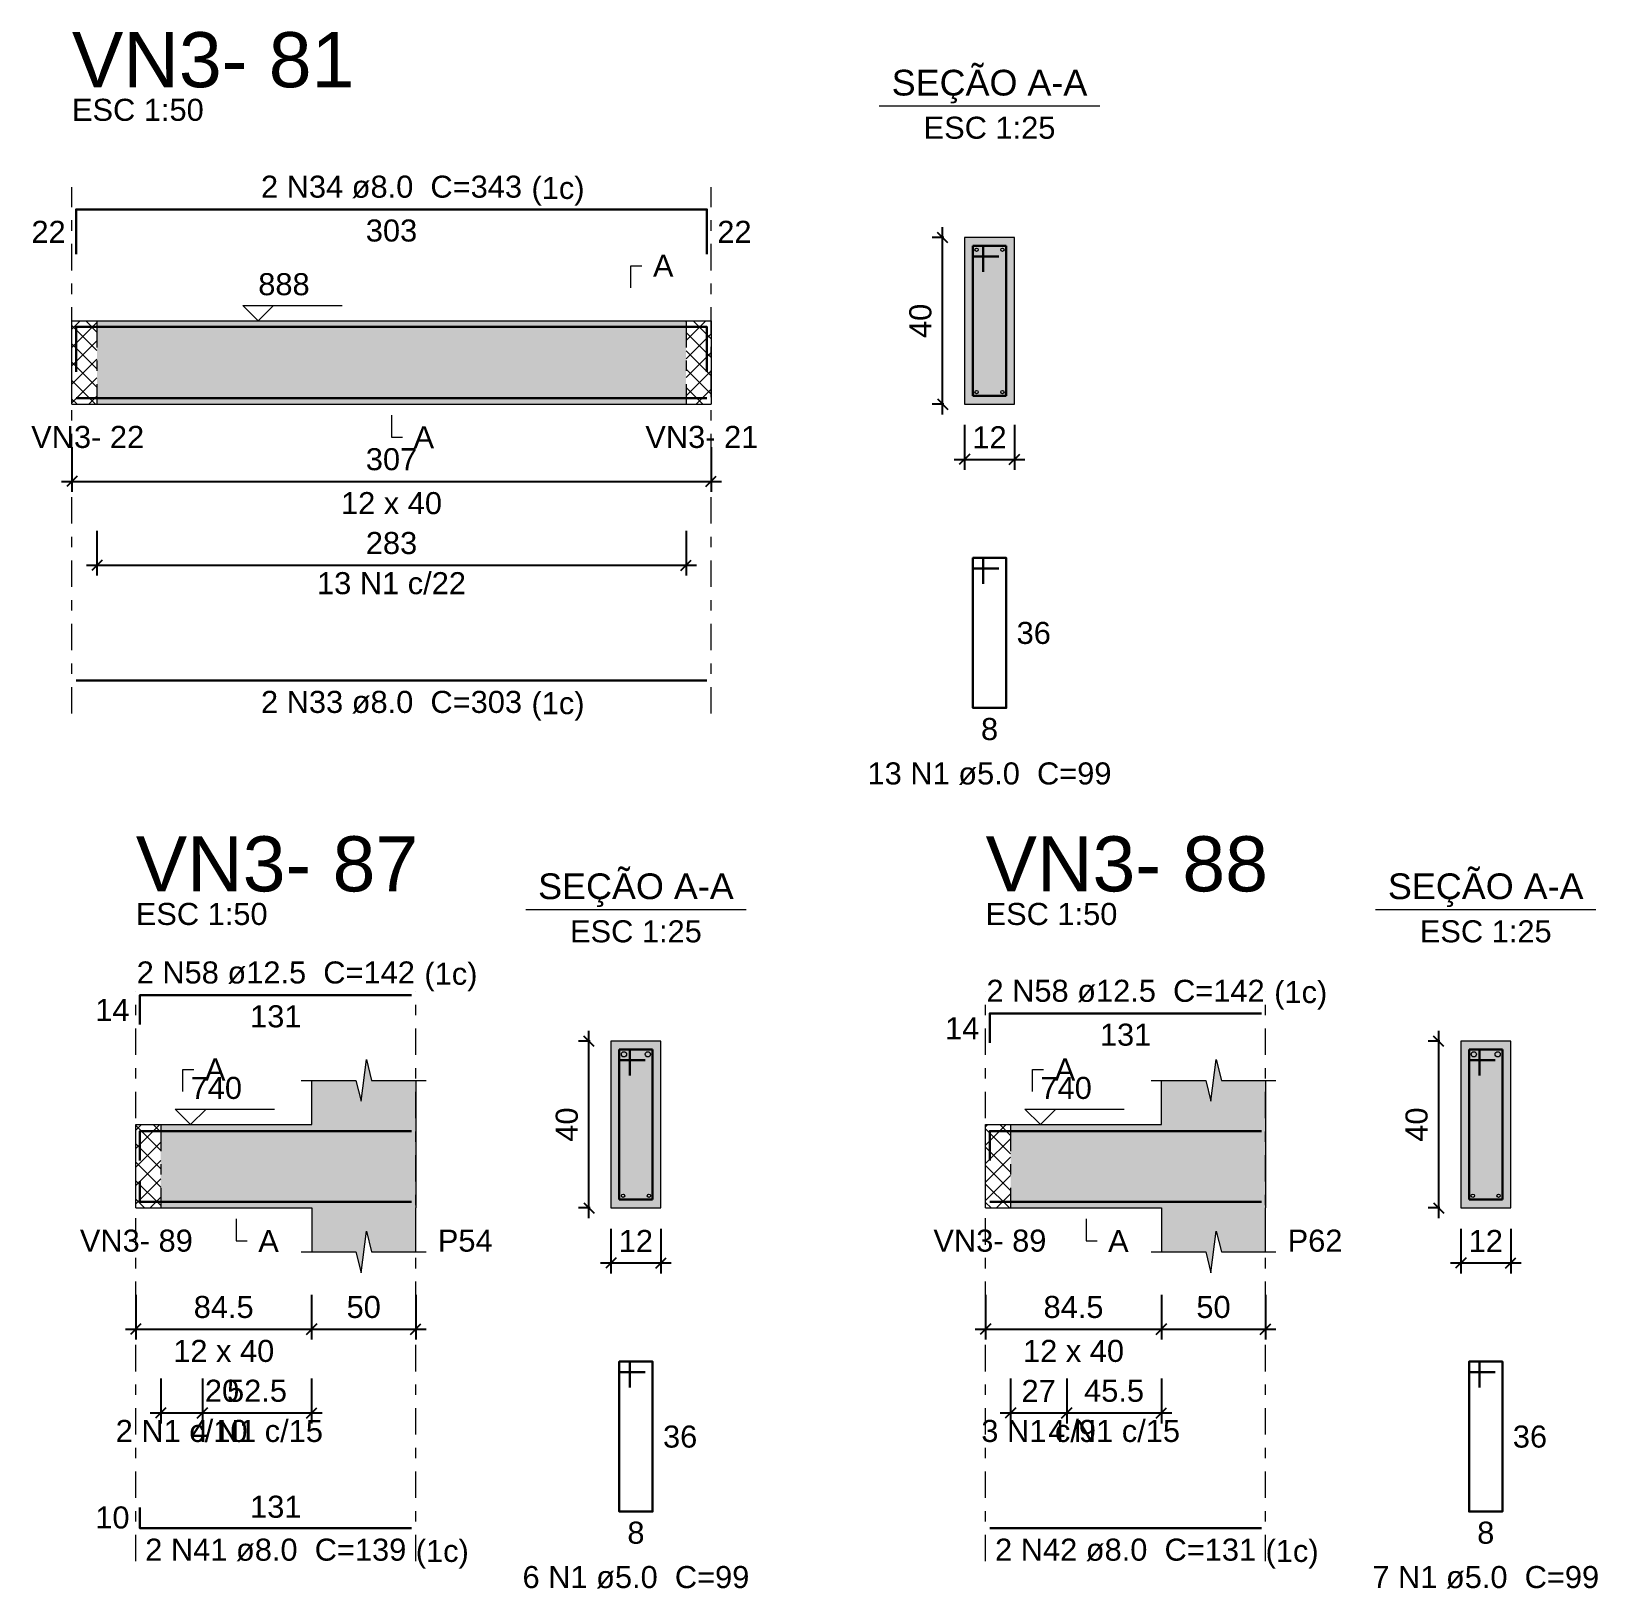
# Model space of a CAD drawing. Header units: millimetres. Extents: x -8 to 605, y -494 to 220.
# Drawn here: x 549.94 to 564.99, y -470.1 to -455.14 of the extents above; entities that cross this region are included whole.
import ezdxf

# ---------------------------------------------------------------- set-up
doc = ezdxf.new("R2010")
doc.units = ezdxf.units.MM
doc.header["$MEASUREMENT"] = 0
doc.linetypes.add('DASHDOT', pattern=[2.54, 1.27, -0.635, 0, -0.635])
doc.linetypes.add('NULL', pattern=[0])
for name, color, linetype, lineweight in [('Descrição da armadura', 7, 'Continuous', 0), ('DT-Barras na forma', 7, 'Continuous', 30), ('DT-Barras no corte', 5, 'Continuous', 5), ('DT-Barras rebatidas', 7, 'Continuous', 30), ('DT-Cotas', 7, 'Continuous', 5), ('DT-Forma', 5, 'Continuous', 5), ('DT-Hachura forma vigas', 252, 'Continuous', 5), ('DT-Hachura intersecção vigas', 9, 'Continuous', 5), ('DT-Hachura seção vigas', 252, 'Continuous', 5), ('DT-Pontilhado', 9, 'DASHDOT', 5), ('DT-Textos', 7, 'Continuous', 5), ('DT-Título', 5, 'Continuous', 20), ('Textos armaduras', 7, 'Continuous', 0)]:
    doc.layers.add(name, color=color, linetype=linetype, lineweight=lineweight)
doc.styles.add('Arial', font='arial.ttf')
doc.dimstyles.new('UM_25.000000', dxfattribs={"dimtxt": 0.18, "dimasz": 0.1, "dimexe": 0.1, "dimexo": 0.2, "dimgap": 0, "dimtad": 1, "dimtih": 1, "dimtoh": 1, "dimdec": 1, "dimlfac": 25, "dimzin": 0, "dimdsep": 46, "dimtxsty": 'Standard', "dimcen": 0.09, "dimdle": 0.1, "dimadec": 1, "dimazin": 2, "dimtfac": 1, "dimtdec": 4, "dimtofl": 0, "dimtmove": 0, "dimatfit": 3, "dimfxl": 1, "dimtolj": 1, "dimarcsym": 0})
doc.dimstyles.new('UM_50.000000', dxfattribs={"dimtxt": 0.18, "dimasz": 0.1, "dimexe": 0.1, "dimexo": 0.2, "dimgap": 0, "dimtad": 1, "dimtih": 1, "dimtoh": 1, "dimdec": 1, "dimlfac": 50, "dimzin": 0, "dimdsep": 46, "dimtxsty": 'Standard', "dimcen": 0.09, "dimdle": 0.1, "dimadec": 1, "dimazin": 2, "dimtfac": 1, "dimtdec": 4, "dimtofl": 0, "dimtmove": 0, "dimatfit": 3, "dimfxl": 1, "dimtolj": 1, "dimarcsym": 0})
pattern_1 = [(45, (491.48074, -487.50912), (-0.08838835, 0.08838835), []), (135, (491.48074, -487.50912), (-0.08838835, -0.08838835), [])]

# ---------------------------------------------------------------- blocks, each defined once
blk = doc.blocks.new('_Oblique')
at = {"color": 0, "linetype": 'ByBlock', "lineweight": -2}
blk.add_line((-0.5, -0.5), (0.5, 0.5), dxfattribs=at)
blk = doc.blocks.new('*D5227')
at = {"layer": 'Defpoints', "color": 0, "transparency": 16777216}
for p in [(550.33, -458.938), (556.47, -458.938), (556.47, -459.468)]:
    blk.add_point(p, dxfattribs=at)
at = {"layer": 'DT-Cotas', "color": 0, "lineweight": -2, "transparency": 16777216}
for p, q in [((550.33, -459.138), (550.33, -459.568)), ((556.47, -459.138), (556.47, -459.568)), ((550.23, -459.468), (556.57, -459.468))]:
    blk.add_line(p, q, dxfattribs=at)
at = {"layer": 'DT-Cotas', "color": 0, "lineweight": -2, "transparency": 16777216, "xscale": 0.1, "yscale": 0.1, "zscale": 0.1, "rotation": 180}
blk.add_blockref('_Oblique', (550.33, -459.468), dxfattribs=at)
at = {"layer": 'DT-Cotas', "color": 0, "lineweight": -2, "transparency": 16777216, "xscale": 0.1, "yscale": 0.1, "zscale": 0.1}
blk.add_blockref('_Oblique', (556.47, -459.468), dxfattribs=at)
at = {"layer": 'DT-Cotas', "color": 7, "transparency": 16777216, "insert": (553.4, -459.256), "char_height": 0.2118, "attachment_point": 5, "rotation": 0.0057, "style": 'Arial'}
blk.add_mtext('\\A1;307', dxfattribs=at)
blk = doc.blocks.new('*D5228')
at = {"layer": 'Defpoints', "color": 0, "transparency": 16777216}
for p in [(558.694, -457.126), (558.905, -457.126), (558.905, -458.726)]:
    blk.add_point(p, dxfattribs=at)
at = {"layer": 'DT-Cotas', "color": 0, "lineweight": -2, "transparency": 16777216}
for p, q in [((558.705, -457.126), (558.594, -457.126)), ((558.694, -458.826), (558.694, -457.026)), ((558.705, -458.726), (558.594, -458.726))]:
    blk.add_line(p, q, dxfattribs=at)
at = {"layer": 'DT-Cotas', "color": 0, "lineweight": -2, "transparency": 16777216, "xscale": 0.1, "yscale": 0.1, "zscale": 0.1}
for p, rotation in [((558.694, -457.126), 90), ((558.694, -458.726), 270)]:
    blk.add_blockref('_Oblique', p, dxfattribs=dict(at, rotation=rotation))
at = {"layer": 'DT-Cotas', "color": 7, "transparency": 16777216, "insert": (558.482, -457.926), "char_height": 0.2118, "attachment_point": 5, "rotation": 90, "style": 'Arial'}
blk.add_mtext('\\A1;40', dxfattribs=at)
blk = doc.blocks.new('*D5229')
at = {"layer": 'Defpoints', "color": 0, "transparency": 16777216}
for p in [(558.905, -458.726), (559.385, -458.726), (559.385, -459.256)]:
    blk.add_point(p, dxfattribs=at)
at = {"layer": 'DT-Cotas', "color": 0, "lineweight": -2, "transparency": 16777216}
for p, q in [((558.905, -458.926), (558.905, -459.356)), ((559.385, -458.926), (559.385, -459.356)), ((558.805, -459.256), (559.485, -459.256))]:
    blk.add_line(p, q, dxfattribs=at)
at = {"layer": 'DT-Cotas', "color": 0, "lineweight": -2, "transparency": 16777216, "xscale": 0.1, "yscale": 0.1, "zscale": 0.1, "rotation": 180}
blk.add_blockref('_Oblique', (558.905, -459.256), dxfattribs=at)
at = {"layer": 'DT-Cotas', "color": 0, "lineweight": -2, "transparency": 16777216, "xscale": 0.1, "yscale": 0.1, "zscale": 0.1}
blk.add_blockref('_Oblique', (559.385, -459.256), dxfattribs=at)
at = {"layer": 'DT-Cotas', "color": 7, "transparency": 16777216, "insert": (559.145, -459.044), "char_height": 0.2118, "attachment_point": 5, "rotation": 0.0057, "style": 'Arial'}
blk.add_mtext('\\A1;12', dxfattribs=at)
blk = doc.blocks.new('*D5230')
at = {"layer": 'Defpoints', "color": 0, "transparency": 16777216}
for p in [(550.57, -459.743), (556.23, -459.743), (556.23, -460.273)]:
    blk.add_point(p, dxfattribs=at)
at = {"layer": 'DT-Cotas', "color": 0, "lineweight": -2, "transparency": 16777216}
for p, q in [((550.57, -459.943), (550.57, -460.373)), ((556.23, -459.943), (556.23, -460.373)), ((550.47, -460.273), (556.33, -460.273))]:
    blk.add_line(p, q, dxfattribs=at)
at = {"layer": 'DT-Cotas', "color": 0, "lineweight": -2, "transparency": 16777216, "xscale": 0.1, "yscale": 0.1, "zscale": 0.1, "rotation": 180}
blk.add_blockref('_Oblique', (550.57, -460.273), dxfattribs=at)
at = {"layer": 'DT-Cotas', "color": 0, "lineweight": -2, "transparency": 16777216, "xscale": 0.1, "yscale": 0.1, "zscale": 0.1}
blk.add_blockref('_Oblique', (556.23, -460.273), dxfattribs=at)
at = {"layer": 'DT-Cotas', "color": 7, "transparency": 16777216, "insert": (553.4, -460.061), "char_height": 0.2118, "attachment_point": 5, "rotation": 0.0057, "style": 'Arial'}
blk.add_mtext('\\A1;283', dxfattribs=at)
blk = doc.blocks.new('*D5246')
at = {"layer": 'Defpoints', "color": 0, "transparency": 16777216}
for p in [(550.943, -467.081), (552.633, -467.081), (552.633, -467.611)]:
    blk.add_point(p, dxfattribs=at)
at = {"layer": 'DT-Cotas', "color": 0, "lineweight": -2, "transparency": 16777216}
for p, q in [((550.943, -467.281), (550.943, -467.711)), ((552.633, -467.281), (552.633, -467.711)), ((550.843, -467.611), (552.733, -467.611))]:
    blk.add_line(p, q, dxfattribs=at)
at = {"layer": 'DT-Cotas', "color": 0, "lineweight": -2, "transparency": 16777216, "xscale": 0.1, "yscale": 0.1, "zscale": 0.1, "rotation": 180}
blk.add_blockref('_Oblique', (550.943, -467.611), dxfattribs=at)
at = {"layer": 'DT-Cotas', "color": 0, "lineweight": -2, "transparency": 16777216, "xscale": 0.1, "yscale": 0.1, "zscale": 0.1}
blk.add_blockref('_Oblique', (552.633, -467.611), dxfattribs=at)
at = {"layer": 'DT-Cotas', "color": 7, "transparency": 16777216, "insert": (551.788, -467.399), "char_height": 0.2118, "attachment_point": 5, "rotation": 0.0057, "style": 'Arial'}
blk.add_mtext('\\A1;84.5', dxfattribs=at)
blk = doc.blocks.new('*D5247')
at = {"layer": 'Defpoints', "color": 0, "transparency": 16777216}
for p in [(552.633, -467.081), (553.633, -467.081), (553.633, -467.611)]:
    blk.add_point(p, dxfattribs=at)
at = {"layer": 'DT-Cotas', "color": 0, "lineweight": -2, "transparency": 16777216}
for p, q in [((552.633, -467.281), (552.633, -467.711)), ((553.633, -467.281), (553.633, -467.711)), ((552.533, -467.611), (553.733, -467.611))]:
    blk.add_line(p, q, dxfattribs=at)
at = {"layer": 'DT-Cotas', "color": 0, "lineweight": -2, "transparency": 16777216, "xscale": 0.1, "yscale": 0.1, "zscale": 0.1, "rotation": 180}
blk.add_blockref('_Oblique', (552.633, -467.611), dxfattribs=at)
at = {"layer": 'DT-Cotas', "color": 0, "lineweight": -2, "transparency": 16777216, "xscale": 0.1, "yscale": 0.1, "zscale": 0.1}
blk.add_blockref('_Oblique', (553.633, -467.611), dxfattribs=at)
at = {"layer": 'DT-Cotas', "color": 7, "transparency": 16777216, "insert": (553.133, -467.399), "char_height": 0.2118, "attachment_point": 5, "rotation": 0.0057, "style": 'Arial'}
blk.add_mtext('\\A1;50', dxfattribs=at)
blk = doc.blocks.new('*D5248')
at = {"layer": 'Defpoints', "color": 0, "transparency": 16777216}
for p in [(555.297, -464.846), (555.508, -464.846), (555.508, -466.446)]:
    blk.add_point(p, dxfattribs=at)
at = {"layer": 'DT-Cotas', "color": 0, "lineweight": -2, "transparency": 16777216}
for p, q in [((555.297, -466.546), (555.297, -464.746)), ((555.308, -464.846), (555.197, -464.846)), ((555.308, -466.446), (555.197, -466.446))]:
    blk.add_line(p, q, dxfattribs=at)
at = {"layer": 'DT-Cotas', "color": 0, "lineweight": -2, "transparency": 16777216, "xscale": 0.1, "yscale": 0.1, "zscale": 0.1}
for p, rotation in [((555.297, -464.846), 90), ((555.297, -466.446), 270)]:
    blk.add_blockref('_Oblique', p, dxfattribs=dict(at, rotation=rotation))
at = {"layer": 'DT-Cotas', "color": 7, "transparency": 16777216, "insert": (555.085, -465.646), "char_height": 0.2118, "attachment_point": 5, "rotation": 90, "style": 'Arial'}
blk.add_mtext('\\A1;40', dxfattribs=at)
blk = doc.blocks.new('*D5249')
at = {"layer": 'Defpoints', "color": 0, "transparency": 16777216}
for p in [(555.508, -466.446), (555.988, -466.446), (555.988, -466.975)]:
    blk.add_point(p, dxfattribs=at)
at = {"layer": 'DT-Cotas', "color": 0, "lineweight": -2, "transparency": 16777216}
for p, q in [((555.508, -466.646), (555.508, -467.075)), ((555.988, -466.646), (555.988, -467.075)), ((555.408, -466.975), (556.088, -466.975))]:
    blk.add_line(p, q, dxfattribs=at)
at = {"layer": 'DT-Cotas', "color": 0, "lineweight": -2, "transparency": 16777216, "xscale": 0.1, "yscale": 0.1, "zscale": 0.1, "rotation": 180}
blk.add_blockref('_Oblique', (555.508, -466.975), dxfattribs=at)
at = {"layer": 'DT-Cotas', "color": 0, "lineweight": -2, "transparency": 16777216, "xscale": 0.1, "yscale": 0.1, "zscale": 0.1}
blk.add_blockref('_Oblique', (555.988, -466.975), dxfattribs=at)
at = {"layer": 'DT-Cotas', "color": 7, "transparency": 16777216, "insert": (555.748, -466.764), "char_height": 0.2118, "attachment_point": 5, "rotation": 0.0057, "style": 'Arial'}
blk.add_mtext('\\A1;12', dxfattribs=at)
blk = doc.blocks.new('*D5250')
at = {"layer": 'Defpoints', "color": 0, "transparency": 16777216}
for p in [(551.183, -467.886), (551.583, -467.886), (551.583, -468.416)]:
    blk.add_point(p, dxfattribs=at)
at = {"layer": 'DT-Cotas', "color": 0, "lineweight": -2, "transparency": 16777216}
for p, q in [((551.183, -468.086), (551.183, -468.516)), ((551.583, -468.086), (551.583, -468.516)), ((551.083, -468.416), (551.683, -468.416))]:
    blk.add_line(p, q, dxfattribs=at)
at = {"layer": 'DT-Cotas', "color": 0, "lineweight": -2, "transparency": 16777216, "xscale": 0.1, "yscale": 0.1, "zscale": 0.1, "rotation": 180}
blk.add_blockref('_Oblique', (551.183, -468.416), dxfattribs=at)
at = {"layer": 'DT-Cotas', "color": 0, "lineweight": -2, "transparency": 16777216, "xscale": 0.1, "yscale": 0.1, "zscale": 0.1}
blk.add_blockref('_Oblique', (551.583, -468.416), dxfattribs=at)
at = {"layer": 'DT-Cotas', "color": 7, "transparency": 16777216, "insert": (551.772, -468.204), "char_height": 0.2118, "attachment_point": 5, "rotation": 0.0057, "style": 'Arial'}
blk.add_mtext('\\A1;20', dxfattribs=at)
blk = doc.blocks.new('*D5251')
at = {"layer": 'Defpoints', "color": 0, "transparency": 16777216}
for p in [(551.583, -467.886), (552.633, -467.886), (552.633, -468.416)]:
    blk.add_point(p, dxfattribs=at)
at = {"layer": 'DT-Cotas', "color": 0, "lineweight": -2, "transparency": 16777216}
for p, q in [((551.583, -468.086), (551.583, -468.516)), ((552.633, -468.086), (552.633, -468.516)), ((551.483, -468.416), (552.733, -468.416))]:
    blk.add_line(p, q, dxfattribs=at)
at = {"layer": 'DT-Cotas', "color": 0, "lineweight": -2, "transparency": 16777216, "xscale": 0.1, "yscale": 0.1, "zscale": 0.1, "rotation": 180}
blk.add_blockref('_Oblique', (551.583, -468.416), dxfattribs=at)
at = {"layer": 'DT-Cotas', "color": 0, "lineweight": -2, "transparency": 16777216, "xscale": 0.1, "yscale": 0.1, "zscale": 0.1}
blk.add_blockref('_Oblique', (552.633, -468.416), dxfattribs=at)
at = {"layer": 'DT-Cotas', "color": 7, "transparency": 16777216, "insert": (552.108, -468.204), "char_height": 0.2118, "attachment_point": 5, "rotation": 0.0057, "style": 'Arial'}
blk.add_mtext('\\A1;52.5', dxfattribs=at)
blk = doc.blocks.new('*D5252')
at = {"layer": 'Defpoints', "color": 0, "transparency": 16777216}
for p in [(559.107, -467.081), (560.797, -467.081), (560.797, -467.611)]:
    blk.add_point(p, dxfattribs=at)
at = {"layer": 'DT-Cotas', "color": 0, "lineweight": -2, "transparency": 16777216}
for p, q in [((559.107, -467.281), (559.107, -467.711)), ((560.797, -467.281), (560.797, -467.711)), ((559.007, -467.611), (560.897, -467.611))]:
    blk.add_line(p, q, dxfattribs=at)
at = {"layer": 'DT-Cotas', "color": 0, "lineweight": -2, "transparency": 16777216, "xscale": 0.1, "yscale": 0.1, "zscale": 0.1, "rotation": 180}
blk.add_blockref('_Oblique', (559.107, -467.611), dxfattribs=at)
at = {"layer": 'DT-Cotas', "color": 0, "lineweight": -2, "transparency": 16777216, "xscale": 0.1, "yscale": 0.1, "zscale": 0.1}
blk.add_blockref('_Oblique', (560.797, -467.611), dxfattribs=at)
at = {"layer": 'DT-Cotas', "color": 7, "transparency": 16777216, "insert": (559.952, -467.399), "char_height": 0.2118, "attachment_point": 5, "rotation": 0.0057, "style": 'Arial'}
blk.add_mtext('\\A1;84.5', dxfattribs=at)
blk = doc.blocks.new('*D5253')
at = {"layer": 'Defpoints', "color": 0, "transparency": 16777216}
for p in [(560.797, -467.081), (561.797, -467.081), (561.797, -467.611)]:
    blk.add_point(p, dxfattribs=at)
at = {"layer": 'DT-Cotas', "color": 0, "lineweight": -2, "transparency": 16777216}
for p, q in [((560.797, -467.281), (560.797, -467.711)), ((561.797, -467.281), (561.797, -467.711)), ((560.697, -467.611), (561.897, -467.611))]:
    blk.add_line(p, q, dxfattribs=at)
at = {"layer": 'DT-Cotas', "color": 0, "lineweight": -2, "transparency": 16777216, "xscale": 0.1, "yscale": 0.1, "zscale": 0.1, "rotation": 180}
blk.add_blockref('_Oblique', (560.797, -467.611), dxfattribs=at)
at = {"layer": 'DT-Cotas', "color": 0, "lineweight": -2, "transparency": 16777216, "xscale": 0.1, "yscale": 0.1, "zscale": 0.1}
blk.add_blockref('_Oblique', (561.797, -467.611), dxfattribs=at)
at = {"layer": 'DT-Cotas', "color": 7, "transparency": 16777216, "insert": (561.297, -467.399), "char_height": 0.2118, "attachment_point": 5, "rotation": 0.0057, "style": 'Arial'}
blk.add_mtext('\\A1;50', dxfattribs=at)
blk = doc.blocks.new('*D5254')
at = {"layer": 'Defpoints', "color": 0, "transparency": 16777216}
for p in [(563.461, -464.846), (563.673, -464.846), (563.673, -466.446)]:
    blk.add_point(p, dxfattribs=at)
at = {"layer": 'DT-Cotas', "color": 0, "lineweight": -2, "transparency": 16777216}
for p, q in [((563.461, -466.546), (563.461, -464.746)), ((563.473, -464.846), (563.361, -464.846)), ((563.473, -466.446), (563.361, -466.446))]:
    blk.add_line(p, q, dxfattribs=at)
at = {"layer": 'DT-Cotas', "color": 0, "lineweight": -2, "transparency": 16777216, "xscale": 0.1, "yscale": 0.1, "zscale": 0.1}
for p, rotation in [((563.461, -464.846), 90), ((563.461, -466.446), 270)]:
    blk.add_blockref('_Oblique', p, dxfattribs=dict(at, rotation=rotation))
at = {"layer": 'DT-Cotas', "color": 7, "transparency": 16777216, "insert": (563.249, -465.646), "char_height": 0.2118, "attachment_point": 5, "rotation": 90, "style": 'Arial'}
blk.add_mtext('\\A1;40', dxfattribs=at)
blk = doc.blocks.new('*D5255')
at = {"layer": 'Defpoints', "color": 0, "transparency": 16777216}
for p in [(563.673, -466.446), (564.153, -466.446), (564.153, -466.975)]:
    blk.add_point(p, dxfattribs=at)
at = {"layer": 'DT-Cotas', "color": 0, "lineweight": -2, "transparency": 16777216}
for p, q in [((563.673, -466.646), (563.673, -467.075)), ((564.153, -466.646), (564.153, -467.075)), ((563.573, -466.975), (564.253, -466.975))]:
    blk.add_line(p, q, dxfattribs=at)
at = {"layer": 'DT-Cotas', "color": 0, "lineweight": -2, "transparency": 16777216, "xscale": 0.1, "yscale": 0.1, "zscale": 0.1, "rotation": 180}
blk.add_blockref('_Oblique', (563.673, -466.975), dxfattribs=at)
at = {"layer": 'DT-Cotas', "color": 0, "lineweight": -2, "transparency": 16777216, "xscale": 0.1, "yscale": 0.1, "zscale": 0.1}
blk.add_blockref('_Oblique', (564.153, -466.975), dxfattribs=at)
at = {"layer": 'DT-Cotas', "color": 7, "transparency": 16777216, "insert": (563.913, -466.764), "char_height": 0.2118, "attachment_point": 5, "rotation": 0.0057, "style": 'Arial'}
blk.add_mtext('\\A1;12', dxfattribs=at)
blk = doc.blocks.new('*D5256')
at = {"layer": 'Defpoints', "color": 0, "transparency": 16777216}
for p in [(559.347, -467.886), (559.887, -467.886), (559.887, -468.416)]:
    blk.add_point(p, dxfattribs=at)
at = {"layer": 'DT-Cotas', "color": 0, "lineweight": -2, "transparency": 16777216}
for p, q in [((559.347, -468.086), (559.347, -468.516)), ((559.887, -468.086), (559.887, -468.516)), ((559.247, -468.416), (559.987, -468.416))]:
    blk.add_line(p, q, dxfattribs=at)
at = {"layer": 'DT-Cotas', "color": 0, "lineweight": -2, "transparency": 16777216, "xscale": 0.1, "yscale": 0.1, "zscale": 0.1, "rotation": 180}
blk.add_blockref('_Oblique', (559.347, -468.416), dxfattribs=at)
at = {"layer": 'DT-Cotas', "color": 0, "lineweight": -2, "transparency": 16777216, "xscale": 0.1, "yscale": 0.1, "zscale": 0.1}
blk.add_blockref('_Oblique', (559.887, -468.416), dxfattribs=at)
at = {"layer": 'DT-Cotas', "color": 7, "transparency": 16777216, "insert": (559.617, -468.204), "char_height": 0.2118, "attachment_point": 5, "rotation": 0.0057, "style": 'Arial'}
blk.add_mtext('\\A1;27', dxfattribs=at)
blk = doc.blocks.new('*D5257')
at = {"layer": 'Defpoints', "color": 0, "transparency": 16777216}
for p in [(559.887, -467.886), (560.797, -467.886), (560.797, -468.416)]:
    blk.add_point(p, dxfattribs=at)
at = {"layer": 'DT-Cotas', "color": 0, "lineweight": -2, "transparency": 16777216}
for p, q in [((559.887, -468.086), (559.887, -468.516)), ((560.797, -468.086), (560.797, -468.516)), ((559.787, -468.416), (560.897, -468.416))]:
    blk.add_line(p, q, dxfattribs=at)
at = {"layer": 'DT-Cotas', "color": 0, "lineweight": -2, "transparency": 16777216, "xscale": 0.1, "yscale": 0.1, "zscale": 0.1, "rotation": 180}
blk.add_blockref('_Oblique', (559.887, -468.416), dxfattribs=at)
at = {"layer": 'DT-Cotas', "color": 0, "lineweight": -2, "transparency": 16777216, "xscale": 0.1, "yscale": 0.1, "zscale": 0.1}
blk.add_blockref('_Oblique', (560.797, -468.416), dxfattribs=at)
at = {"layer": 'DT-Cotas', "color": 7, "transparency": 16777216, "insert": (560.342, -468.204), "char_height": 0.2118, "attachment_point": 5, "rotation": 0.0057, "style": 'Arial'}
blk.add_mtext('\\A1;45.5', dxfattribs=at)

msp = doc.modelspace()

# ---------------------------------------------------------------- hatches: boundary and pattern name
at = {"layer": 'DT-Hachura forma vigas', "linetype": 'Continuous'}
for points in [[(550.57, -458.7264), (556.23, -458.7264), (556.23, -457.9264), (550.57, -457.9264), (550.57, -458.7264)], [(553.6333, -466.8695), (553.6333, -466.4459), (553.6333, -465.6459), (553.6333, -465.2223), (553.2083, -465.2223), (553.1583, -465.0223), (553.1083, -465.4223), (553.0583, -465.2223), (552.6333, -465.2223), (552.6333, -465.6459), (551.1833, -465.6459), (551.1833, -466.4459), (552.6333, -466.4459), (552.6333, -466.8695), (553.0583, -466.8695), (553.1083, -467.0695), (553.1583, -466.6695), (553.2083, -466.8695), (553.6333, -466.8695)], [(561.7974, -466.8695), (561.7974, -466.4459), (561.7974, -465.6459), (561.7974, -465.2223), (561.3724, -465.2223), (561.3224, -465.0223), (561.2724, -465.4223), (561.2224, -465.2223), (560.7974, -465.2223), (560.7974, -465.6459), (559.3474, -465.6459), (559.3474, -466.4459), (560.7974, -466.4459), (560.7974, -466.8695), (561.2224, -466.8695), (561.2724, -467.0695), (561.3224, -466.6695), (561.3724, -466.8695), (561.7974, -466.8695)]]:
    msp.add_hatch(color=252, dxfattribs=at).paths.add_polyline_path(points)
at = {"layer": 'DT-Hachura intersecção vigas', "linetype": 'Continuous'}
h = msp.add_hatch(dxfattribs=at)
h.set_pattern_fill('ANSI37', color=9, style=0)
h.set_pattern_definition(pattern_1)
h.paths.add_polyline_path([(550.33, -458.7264), (550.57, -458.7264), (550.57, -457.9264), (550.33, -457.9264), (550.33, -458.7264)])
h = msp.add_hatch(dxfattribs=at)
h.set_pattern_fill('ANSI37', color=9, style=0)
h.set_pattern_definition(pattern_1)
h.paths.add_polyline_path([(556.23, -458.7264), (556.47, -458.7264), (556.47, -457.9264), (556.23, -457.9264), (556.23, -458.7264)])
h = msp.add_hatch(dxfattribs=at)
h.set_pattern_fill('ANSI37', color=9, style=0)
h.set_pattern_definition(pattern_1)
h.paths.add_polyline_path([(550.9433, -466.4459), (551.1833, -466.4459), (551.1833, -465.6459), (550.9433, -465.6459), (550.9433, -466.4459)])
h = msp.add_hatch(dxfattribs=at)
h.set_pattern_fill('ANSI37', color=9, style=0)
h.set_pattern_definition(pattern_1)
h.paths.add_polyline_path([(559.1074, -466.4459), (559.3474, -466.4459), (559.3474, -465.6459), (559.1074, -465.6459), (559.1074, -466.4459)])
at = {"layer": 'DT-Hachura seção vigas', "linetype": 'Continuous'}
for points in [[(558.9055, -458.7264), (558.9055, -458.7264), (559.3855, -458.7264), (559.3855, -457.1264), (558.9055, -457.1264), (558.9055, -458.7264)], [(555.5084, -466.4459), (555.5084, -466.4459), (555.9884, -466.4459), (555.9884, -464.8459), (555.5084, -464.8459), (555.5084, -466.4459)], [(563.6726, -466.4459), (563.6726, -466.4459), (564.1526, -466.4459), (564.1526, -464.8459), (563.6726, -464.8459), (563.6726, -466.4459)]]:
    msp.add_hatch(color=252, dxfattribs=at).paths.add_polyline_path(points)

# ---------------------------------------------------------------- linework, layer by layer
at = {"layer": 'DT-Barras na forma'}
for p, q in [((559.0855, -457.2064), (558.9855, -457.2064)), ((558.9855, -457.2064), (558.9855, -458.6464)), ((559.3055, -457.2064), (558.9855, -457.2064)), ((558.9855, -457.2064), (558.9855, -457.3064)), ((558.9855, -457.3064), (559.2355, -457.3064)), ((559.0855, -457.4564), (559.0855, -457.2064)), ((559.3055, -458.6464), (559.3055, -457.2064)), ((558.9855, -458.6464), (559.3055, -458.6464)), ((555.6884, -464.9259), (555.5884, -464.9259)), ((555.5884, -464.9259), (555.5884, -466.3659)), ((555.9084, -464.9259), (555.5884, -464.9259)), ((555.5884, -464.9259), (555.5884, -465.0259)), ((555.6884, -465.1759), (555.6884, -464.9259)), ((555.9084, -466.3659), (555.9084, -464.9259)), ((563.8526, -464.9259), (563.7526, -464.9259)), ((563.7526, -464.9259), (563.7526, -466.3659)), ((564.0726, -464.9259), (563.7526, -464.9259)), ((563.7526, -464.9259), (563.7526, -465.0259)), ((563.8526, -465.1759), (563.8526, -464.9259)), ((564.0726, -466.3659), (564.0726, -464.9259)), ((555.5884, -465.0259), (555.8384, -465.0259)), ((563.7526, -465.0259), (564.0026, -465.0259)), ((555.5884, -466.3659), (555.9084, -466.3659)), ((563.7526, -466.3659), (564.0726, -466.3659))]:
    msp.add_line(p, q, dxfattribs=at)
for points in [[(550.37, -458.4161), (550.37, -457.9844), (556.43, -457.9844), (556.43, -458.4161)], [(550.37, -458.6684), (556.43, -458.6684)], [(550.9833, -465.991), (550.9833, -465.7084), (553.5933, -465.7084)], [(559.1474, -465.991), (559.1474, -465.7084), (561.7574, -465.7084)], [(550.9833, -466.1879), (550.9833, -466.3879), (553.5933, -466.3879)], [(559.1474, -466.3879), (561.7574, -466.3879)]]:
    msp.add_lwpolyline(points, dxfattribs=at)
at = {"layer": 'DT-Barras no corte'}
for centre, radius in [((559.0215, -457.2424), 0.016), ((559.2695, -457.2424), 0.016), ((559.0215, -458.6104), 0.016), ((559.2695, -458.6104), 0.016), ((555.6334, -464.9709), 0.025), ((555.8634, -464.9709), 0.025), ((563.7976, -464.9709), 0.025), ((564.0276, -464.9709), 0.025), ((555.6244, -466.3299), 0.016), ((555.8724, -466.3299), 0.016), ((563.7886, -466.3299), 0.016), ((564.0366, -466.3299), 0.016)]:
    msp.add_circle(centre, radius, dxfattribs=at)
at = {"layer": 'DT-Barras rebatidas'}
for points in [[(550.37, -457.2865), (550.37, -456.8548), (556.43, -456.8548), (556.43, -457.2865)], [(559.0855, -460.4531), (559.0855, -460.2031), (558.9855, -460.2031), (558.9855, -461.6431), (559.3055, -461.6431), (559.3055, -460.2031), (558.9855, -460.2031), (558.9855, -460.3031), (559.2355, -460.3031)], [(550.37, -461.3795), (556.43, -461.3795)], [(550.9833, -464.6852), (550.9833, -464.4027), (553.5933, -464.4027)], [(559.1474, -464.8614), (559.1474, -464.5788), (561.7574, -464.5788)], [(555.6884, -468.1726), (555.6884, -467.9226), (555.5884, -467.9226), (555.5884, -469.3626), (555.9084, -469.3626), (555.9084, -467.9226), (555.5884, -467.9226), (555.5884, -468.0226), (555.8384, -468.0226)], [(563.8526, -468.1726), (563.8526, -467.9226), (563.7526, -467.9226), (563.7526, -469.3626), (564.0726, -469.3626), (564.0726, -467.9226), (563.7526, -467.9226), (563.7526, -468.0226), (564.0026, -468.0226)], [(550.9833, -469.3226), (550.9833, -469.5226), (553.5933, -469.5226)], [(559.1474, -469.5226), (561.7574, -469.5226)]]:
    msp.add_lwpolyline(points, dxfattribs=at)
at = {"layer": 'DT-Forma'}
for p, q in [((559.3855, -457.1264), (558.9055, -457.1264)), ((558.9055, -457.1264), (558.9055, -458.7264)), ((559.3855, -458.7264), (559.3855, -457.1264)), ((550.33, -457.9264), (550.57, -457.9264)), ((550.57, -457.9264), (556.23, -457.9264)), ((556.23, -457.9264), (556.47, -457.9264)), ((550.33, -458.7264), (550.57, -458.7264)), ((550.57, -458.7264), (556.23, -458.7264)), ((556.23, -458.7264), (556.47, -458.7264)), ((558.9055, -458.7264), (559.3855, -458.7264)), ((555.9884, -464.8459), (555.5084, -464.8459)), ((555.5084, -464.8459), (555.5084, -466.4459)), ((555.9884, -466.4459), (555.9884, -464.8459)), ((564.1526, -464.8459), (563.6726, -464.8459)), ((563.6726, -464.8459), (563.6726, -466.4459)), ((564.1526, -466.4459), (564.1526, -464.8459)), ((553.1083, -465.4223), (553.1583, -465.0223)), ((553.1583, -465.0223), (553.2083, -465.2223)), ((561.2724, -465.4223), (561.3224, -465.0223)), ((561.3224, -465.0223), (561.3724, -465.2223)), ((552.5333, -465.2223), (553.0583, -465.2223)), ((552.6333, -465.6459), (552.6333, -465.2223)), ((553.0583, -465.2223), (553.1083, -465.4223)), ((553.2083, -465.2223), (553.7333, -465.2223)), ((553.6333, -465.2223), (553.6333, -465.6459)), ((560.6974, -465.2223), (561.2224, -465.2223)), ((560.7974, -465.6459), (560.7974, -465.2223)), ((561.2224, -465.2223), (561.2724, -465.4223)), ((561.3724, -465.2223), (561.8974, -465.2223)), ((561.7974, -465.2223), (561.7974, -465.6459)), ((550.9433, -465.6459), (551.1833, -465.6459)), ((551.1833, -465.6459), (552.6333, -465.6459)), ((559.1074, -465.6459), (559.3474, -465.6459)), ((559.3474, -465.6459), (560.7974, -465.6459)), ((550.9433, -466.4459), (551.1833, -466.4459)), ((551.1833, -466.4459), (552.6333, -466.4459)), ((552.6333, -466.4459), (552.6333, -466.8695)), ((553.6333, -466.8695), (553.6333, -466.4459)), ((555.5084, -466.4459), (555.9884, -466.4459)), ((559.1074, -466.4459), (559.3474, -466.4459)), ((559.3474, -466.4459), (560.7974, -466.4459)), ((560.7974, -466.4459), (560.7974, -466.8695)), ((561.7974, -466.8695), (561.7974, -466.4459)), ((563.6726, -466.4459), (564.1526, -466.4459)), ((553.1083, -467.0695), (553.1583, -466.6695)), ((553.1583, -466.6695), (553.2083, -466.8695)), ((561.2724, -467.0695), (561.3224, -466.6695)), ((561.3224, -466.6695), (561.3724, -466.8695)), ((552.5333, -466.8695), (553.0583, -466.8695)), ((553.0583, -466.8695), (553.1083, -467.0695)), ((553.2083, -466.8695), (553.7333, -466.8695)), ((560.6974, -466.8695), (561.2224, -466.8695)), ((561.2224, -466.8695), (561.2724, -467.0695)), ((561.3724, -466.8695), (561.8974, -466.8695))]:
    msp.add_line(p, q, dxfattribs=at)
at = {"layer": 'DT-Forma', "linetype": 'Continuous'}
for p, q in [((550.33, -458.7264), (550.33, -457.9264)), ((556.47, -457.9264), (556.47, -458.7264)), ((550.9433, -466.4459), (550.9433, -465.6459)), ((553.6333, -465.6459), (553.6333, -466.4459)), ((559.1074, -466.4459), (559.1074, -465.6459)), ((561.7974, -465.6459), (561.7974, -466.4459))]:
    msp.add_line(p, q, dxfattribs=at)
at = {"layer": 'DT-Pontilhado', "ltscale": 0.2}
for p, q in [((550.33, -461.6972), (550.33, -456.643)), ((556.47, -461.6972), (556.47, -456.643)), ((550.57, -457.9264), (550.57, -458.7264)), ((556.23, -457.9264), (556.23, -458.7264)), ((550.9433, -469.8403), (550.9433, -464.367)), ((553.6333, -469.8403), (553.6333, -464.367)), ((559.1074, -469.8403), (559.1074, -464.367)), ((561.7974, -469.8403), (561.7974, -464.367)), ((551.1833, -465.6459), (551.1833, -466.4459)), ((559.3474, -465.6459), (559.3474, -466.4459))]:
    msp.add_line(p, q, dxfattribs=at)
at = {"layer": 'DT-Textos'}
for p, q in [((558.0865, -455.8615), (560.2045, -455.8615)), ((554.6894, -463.581), (556.8074, -463.581)), ((562.8536, -463.581), (564.9716, -463.581))]:
    msp.add_line(p, q, dxfattribs=at)
for points in [[(555.7005, -457.6087), (555.7005, -457.3969), (555.8064, -457.3969)], [(552.268, -457.7782), (552.1197, -457.9264), (551.9714, -457.7782), (552.9245, -457.7782)], [(553.4, -458.8323), (553.4, -459.0441), (553.5059, -459.0441)], [(551.3951, -465.3282), (551.3951, -465.1164), (551.501, -465.1164)], [(559.5592, -465.3282), (559.5592, -465.1164), (559.6651, -465.1164)], [(551.6183, -465.4977), (551.47, -465.6459), (551.3218, -465.4977), (552.2749, -465.4977)], [(559.7824, -465.4977), (559.6342, -465.6459), (559.4859, -465.4977), (560.439, -465.4977)], [(551.9083, -466.5518), (551.9083, -466.7636), (552.0142, -466.7636)], [(560.0724, -466.5518), (560.0724, -466.7636), (560.1783, -466.7636)]]:
    msp.add_lwpolyline(points, dxfattribs=at)

# ---------------------------------------------------------------- texts
at = {"layer": 'Descrição da armadura', "linetype": 'NULL', "char_height": 0.2118, "attachment_point": 8, "line_spacing_factor": 0.9, "style": 'Arial'}
for s, insert, width in [('2 N34 ø8.0  C=343', (553.4001, -456.7485), 5.015721), ('13 N1 c/22', (553.4, -460.5543), 2.86156), ('2 N33 ø8.0  C=303', (553.4001, -461.6975), 5.015721), ('13 N1 ø5.0  C=99', (559.1451, -462.3845), 4.686721), ('2 N58 ø12.5  C=142', (552.2883, -464.2964), 5.344721), ('2 N58 ø12.5  C=142', (560.4524, -464.4725), 5.344721), ('2 N1 c/10', (551.3833, -468.6974), 2.53256), ('4 N1 c/15', (552.1083, -468.6974), 2.53256), ('3 N1 c/9', (559.6174, -468.6974), 2.203559), ('4 N1 c/15', (560.3424, -468.6974), 2.53256), ('2 N41 ø8.0  C=139', (552.2883, -469.8405), 5.015721), ('2 N42 ø8.0  C=131', (560.4524, -469.8405), 5.015721), ('6 N1 ø5.0  C=99', (555.7483, -470.1035), 4.35772), ('7 N1 ø5.0  C=99', (563.9124, -470.1035), 4.35772)]:
    msp.add_mtext(s, dxfattribs=dict(at, insert=insert, width=width))
at = {"layer": 'DT-Textos', "linetype": 'NULL', "line_spacing_factor": 0.798, "style": 'Arial'}
for s, insert, char_height, width, attachment_point in [('SEÇÃO A-A', (559.1451, -455.8374), 0.2471, 3.760741, 8), ('ESC 1:50', (550.3301, -456.0075), 0.2118, 2.532883, 7), ('ESC 1:25', (559.1451, -456.1795), 0.2118, 2.532883, 8), ('(1c)', (554.7451, -456.8184), 0.2118, 1.018965, 7), ('A', (555.9121, -457.5025), 0.2118, 0.394865, 7), ('888', (552.1201, -457.6825), 0.2118, 0.987001, 7), ('VN3- 22', (549.9385, -459.1495), 0.2118, 2.170627, 7), ('A', (553.6121, -459.1495), 0.2118, 0.394865, 7), ('VN3- 21', (555.8385, -459.1495), 0.2118, 2.170627, 7), ('12 x 40', (553.4001, -459.7855), 0.2118, 1.940747, 8), ('(1c)', (554.7451, -461.7674), 0.2118, 1.018965, 7), ('SEÇÃO A-A', (555.7483, -463.5564), 0.2471, 3.760741, 8), ('SEÇÃO A-A', (563.9124, -463.5564), 0.2471, 3.760741, 8), ('ESC 1:50', (550.9433, -463.7315), 0.2118, 2.532883, 7), ('ESC 1:50', (559.1074, -463.7315), 0.2118, 2.532883, 7), ('ESC 1:25', (555.7483, -463.8985), 0.2118, 2.532883, 8), ('ESC 1:25', (563.9124, -463.8985), 0.2118, 2.532883, 8), ('(1c)', (553.7163, -464.3663), 0.2118, 1.018965, 7), ('(1c)', (561.8804, -464.5424), 0.2118, 1.018965, 7), ('A', (551.6073, -465.2225), 0.2118, 0.394865, 7), ('A', (559.7714, -465.2225), 0.2118, 0.394865, 7), ('740', (551.4703, -465.4025), 0.2118, 0.987001, 7), ('740', (559.6344, -465.4025), 0.2118, 0.987001, 7), ('VN3- 89', (551.4913, -466.8695), 0.2118, 2.170627, 9), ('A', (552.1203, -466.8695), 0.2118, 0.394865, 7), ('P54', (553.8453, -466.8695), 0.2118, 1.052866, 7), ('VN3- 89', (559.6917, -466.8695), 0.2118, 2.170627, 9), ('A', (560.2844, -466.8695), 0.2118, 0.394865, 7), ('P62', (562.0094, -466.8695), 0.2118, 1.052866, 7), ('12 x 40', (551.7883, -467.9285), 0.2118, 1.940747, 8), ('12 x 40', (559.9524, -467.9285), 0.2118, 1.940747, 8), ('(1c)', (553.6333, -469.9104), 0.2118, 1.018965, 7), ('(1c)', (561.7974, -469.9104), 0.2118, 1.018965, 7)]:
    msp.add_mtext(s, dxfattribs=dict(at, insert=insert, char_height=char_height, width=width, attachment_point=attachment_point))
at = {"layer": 'DT-Título', "linetype": 'NULL', "char_height": 0.5295, "width": 5.426568, "attachment_point": 7, "line_spacing_factor": 0.798, "style": 'Arial'}
for s, insert in [('VN3- 81', (550.3301, -455.6897)), ('VN3- 87', (550.9433, -463.4137)), ('VN3- 88', (559.1074, -463.4137))]:
    msp.add_mtext(s, dxfattribs=dict(at, insert=insert))
at = {"layer": 'Textos armaduras', "linetype": 'NULL', "char_height": 0.2118, "line_spacing_factor": 0.9, "style": 'Arial'}
for s, insert, width, attachment_point in [('22', (550.27, -457.1766), 1.058001, 9), ('303', (553.4, -456.9521), 1.387001, 2), ('22', (556.53, -456.9648), 1.058001, 1), ('36', (559.4055, -460.8172), 1.058001, 1), ('8', (559.1455, -461.7404), 0.729, 2), ('14', (550.8833, -464.6499), 1.058001, 9), ('131', (552.2883, -464.5), 1.387001, 2), ('14', (559.0474, -464.826), 1.058001, 9), ('131', (560.4524, -464.6761), 1.387001, 2), ('36', (556.0084, -468.5367), 1.058001, 1), ('36', (564.1726, -468.5367), 1.058001, 1), ('10', (550.8833, -469.5285), 1.058001, 9), ('131', (552.2883, -469.4253), 1.387001, 8), ('8', (555.7484, -469.4599), 0.729, 2), ('8', (563.9126, -469.4599), 0.729, 2)]:
    msp.add_mtext(s, dxfattribs=dict(at, insert=insert, width=width, attachment_point=attachment_point))

# ---------------------------------------------------------------- dimensions: what is measured, and where the dimension line sits
at = {"layer": 'DT-Cotas'}
for base, p1, p2, picture, middle in [((558.6937, -457.1264), (558.9055, -458.7264), (558.9055, -457.1264), '*D5228', (558.4819, -457.9264)), ((555.2966, -464.8459), (555.5084, -466.4459), (555.5084, -464.8459), '*D5248', (555.0848, -465.6459)), ((563.4608, -464.8459), (563.6726, -466.4459), (563.6726, -464.8459), '*D5254', (563.249, -465.6459))]:
    dim = msp.add_linear_dim(base=base, p1=p1, p2=p2, angle=90, dimstyle='UM_25.000000', override={"dimtxt": 0.2118, "dimasz": 0.1, "dimexe": 0.1, "dimexo": 0.2, "dimtad": 1, "dimtih": 0, "dimtoh": 0, "dimdec": 1, "dimlfac": 25, "dimzin": 8, "dimtxsty": 'Arial', "dimblk": 'Oblique', "dimblk1": 'Oblique', "dimblk2": 'Oblique', "dimsah": 1, "dimdle": 0.1, "dimse1": 0, "dimse2": 0, "dimclrt": 7, "dimadec": 1, "dimazin": 3, "dimtmove": 2, "dimldrblk": 'Oblique'}, dxfattribs=at)
    dim.commit()
    dim.dimension.update_dxf_attribs({"geometry": picture, "text_midpoint": middle, "dimtype": 160, "text_rotation": 90})
for base, p1, p2, dimstyle, override, picture, middle in [((559.3855, -459.2559), (558.9055, -458.7264), (559.3855, -458.7264), 'UM_25.000000', {"dimtxt": 0.2118, "dimasz": 0.1, "dimexe": 0.1, "dimexo": 0.2, "dimtad": 1, "dimtih": 0, "dimtoh": 0, "dimdec": 1, "dimlfac": 25, "dimzin": 8, "dimtxsty": 'Arial', "dimblk": 'Oblique', "dimblk1": 'Oblique', "dimblk2": 'Oblique', "dimsah": 1, "dimdle": 0.1, "dimse1": 0, "dimse2": 0, "dimclrt": 7, "dimadec": 1, "dimazin": 3, "dimtmove": 2, "dimldrblk": 'Oblique'}, '*D5229', (559.1455, -459.0441)), ((556.47, -459.4677), (550.33, -458.9382), (556.47, -458.9382), 'UM_50.000000', {"dimtxt": 0.2118, "dimasz": 0.1, "dimexe": 0.1, "dimexo": 0.2, "dimtad": 1, "dimtih": 0, "dimtoh": 0, "dimdec": 1, "dimlfac": 50, "dimzin": 8, "dimtxsty": 'Arial', "dimblk": 'Oblique', "dimblk1": 'Oblique', "dimblk2": 'Oblique', "dimsah": 1, "dimdle": 0.1, "dimse1": 0, "dimse2": 0, "dimclrt": 7, "dimadec": 1, "dimazin": 3, "dimtmove": 2, "dimldrblk": 'Oblique'}, '*D5227', (553.4, -459.2559)), ((556.23, -460.2726), (550.57, -459.7431), (556.23, -459.7431), 'UM_50.000000', {"dimtxt": 0.2118, "dimasz": 0.1, "dimexe": 0.1, "dimexo": 0.2, "dimtad": 1, "dimtih": 0, "dimtoh": 0, "dimdec": 1, "dimlfac": 50, "dimzin": 8, "dimtxsty": 'Arial', "dimblk": 'Oblique', "dimblk1": 'Oblique', "dimblk2": 'Oblique', "dimsah": 1, "dimdle": 0.1, "dimse1": 0, "dimse2": 0, "dimclrt": 7, "dimadec": 1, "dimazin": 3, "dimtmove": 2, "dimldrblk": 'Oblique'}, '*D5230', (553.4, -460.0608)), ((555.9884, -466.9754), (555.5084, -466.4459), (555.9884, -466.4459), 'UM_25.000000', {"dimtxt": 0.2118, "dimasz": 0.1, "dimexe": 0.1, "dimexo": 0.2, "dimtad": 1, "dimtih": 0, "dimtoh": 0, "dimdec": 1, "dimlfac": 25, "dimzin": 8, "dimtxsty": 'Arial', "dimblk": 'Oblique', "dimblk1": 'Oblique', "dimblk2": 'Oblique', "dimsah": 1, "dimdle": 0.1, "dimse1": 0, "dimse2": 0, "dimclrt": 7, "dimadec": 1, "dimazin": 3, "dimtmove": 2, "dimldrblk": 'Oblique'}, '*D5249', (555.7484, -466.7636)), ((564.1526, -466.9754), (563.6726, -466.4459), (564.1526, -466.4459), 'UM_25.000000', {"dimtxt": 0.2118, "dimasz": 0.1, "dimexe": 0.1, "dimexo": 0.2, "dimtad": 1, "dimtih": 0, "dimtoh": 0, "dimdec": 1, "dimlfac": 25, "dimzin": 8, "dimtxsty": 'Arial', "dimblk": 'Oblique', "dimblk1": 'Oblique', "dimblk2": 'Oblique', "dimsah": 1, "dimdle": 0.1, "dimse1": 0, "dimse2": 0, "dimclrt": 7, "dimadec": 1, "dimazin": 3, "dimtmove": 2, "dimldrblk": 'Oblique'}, '*D5255', (563.9126, -466.7636)), ((552.6333, -467.6108), (550.9433, -467.0813), (552.6333, -467.0813), 'UM_50.000000', {"dimtxt": 0.2118, "dimasz": 0.1, "dimexe": 0.1, "dimexo": 0.2, "dimtad": 1, "dimtih": 0, "dimtoh": 0, "dimdec": 1, "dimlfac": 50, "dimzin": 8, "dimtxsty": 'Arial', "dimblk": 'Oblique', "dimblk1": 'Oblique', "dimblk2": 'Oblique', "dimsah": 1, "dimdle": 0.1, "dimse1": 0, "dimse2": 0, "dimclrt": 7, "dimadec": 1, "dimazin": 3, "dimtmove": 2, "dimldrblk": 'Oblique'}, '*D5246', (551.7883, -467.399)), ((553.6333, -467.6108), (552.6333, -467.0813), (553.6333, -467.0813), 'UM_50.000000', {"dimtxt": 0.2118, "dimasz": 0.1, "dimexe": 0.1, "dimexo": 0.2, "dimtad": 1, "dimtih": 0, "dimtoh": 0, "dimdec": 1, "dimlfac": 50, "dimzin": 8, "dimtxsty": 'Arial', "dimblk": 'Oblique', "dimblk1": 'Oblique', "dimblk2": 'Oblique', "dimsah": 1, "dimdle": 0.1, "dimse1": 0, "dimse2": 0, "dimclrt": 7, "dimadec": 1, "dimazin": 3, "dimtmove": 2, "dimldrblk": 'Oblique'}, '*D5247', (553.1333, -467.399)), ((560.7974, -467.6108), (559.1074, -467.0813), (560.7974, -467.0813), 'UM_50.000000', {"dimtxt": 0.2118, "dimasz": 0.1, "dimexe": 0.1, "dimexo": 0.2, "dimtad": 1, "dimtih": 0, "dimtoh": 0, "dimdec": 1, "dimlfac": 50, "dimzin": 8, "dimtxsty": 'Arial', "dimblk": 'Oblique', "dimblk1": 'Oblique', "dimblk2": 'Oblique', "dimsah": 1, "dimdle": 0.1, "dimse1": 0, "dimse2": 0, "dimclrt": 7, "dimadec": 1, "dimazin": 3, "dimtmove": 2, "dimldrblk": 'Oblique'}, '*D5252', (559.9524, -467.399)), ((561.7974, -467.6108), (560.7974, -467.0813), (561.7974, -467.0813), 'UM_50.000000', {"dimtxt": 0.2118, "dimasz": 0.1, "dimexe": 0.1, "dimexo": 0.2, "dimtad": 1, "dimtih": 0, "dimtoh": 0, "dimdec": 1, "dimlfac": 50, "dimzin": 8, "dimtxsty": 'Arial', "dimblk": 'Oblique', "dimblk1": 'Oblique', "dimblk2": 'Oblique', "dimsah": 1, "dimdle": 0.1, "dimse1": 0, "dimse2": 0, "dimclrt": 7, "dimadec": 1, "dimazin": 3, "dimtmove": 2, "dimldrblk": 'Oblique'}, '*D5253', (561.2974, -467.399)), ((551.5833, -468.4157), (551.1833, -467.8862), (551.5833, -467.8862), 'UM_50.000000', {"dimtxt": 0.2118, "dimasz": 0.1, "dimexe": 0.1, "dimexo": 0.2, "dimtad": 1, "dimtih": 0, "dimtoh": 0, "dimdec": 1, "dimlfac": 50, "dimzin": 8, "dimtxsty": 'Arial', "dimblk": 'Oblique', "dimblk1": 'Oblique', "dimblk2": 'Oblique', "dimsah": 1, "dimdle": 0.1, "dimse1": 0, "dimse2": 0, "dimclrt": 7, "dimadec": 1, "dimazin": 3, "dimtmove": 2, "dimldrblk": 'Oblique'}, '*D5250', (551.7718, -468.2039)), ((552.6333, -468.4157), (551.5833, -467.8862), (552.6333, -467.8862), 'UM_50.000000', {"dimtxt": 0.2118, "dimasz": 0.1, "dimexe": 0.1, "dimexo": 0.2, "dimtad": 1, "dimtih": 0, "dimtoh": 0, "dimdec": 1, "dimlfac": 50, "dimzin": 8, "dimtxsty": 'Arial', "dimblk": 'Oblique', "dimblk1": 'Oblique', "dimblk2": 'Oblique', "dimsah": 1, "dimdle": 0.1, "dimse1": 0, "dimse2": 0, "dimclrt": 7, "dimadec": 1, "dimazin": 3, "dimtmove": 2, "dimldrblk": 'Oblique'}, '*D5251', (552.1083, -468.2039)), ((559.8874, -468.4157), (559.3474, -467.8862), (559.8874, -467.8862), 'UM_50.000000', {"dimtxt": 0.2118, "dimasz": 0.1, "dimexe": 0.1, "dimexo": 0.2, "dimtad": 1, "dimtih": 0, "dimtoh": 0, "dimdec": 1, "dimlfac": 50, "dimzin": 8, "dimtxsty": 'Arial', "dimblk": 'Oblique', "dimblk1": 'Oblique', "dimblk2": 'Oblique', "dimsah": 1, "dimdle": 0.1, "dimse1": 0, "dimse2": 0, "dimclrt": 7, "dimadec": 1, "dimazin": 3, "dimtmove": 2, "dimldrblk": 'Oblique'}, '*D5256', (559.6174, -468.2039)), ((560.7974, -468.4157), (559.8874, -467.8862), (560.7974, -467.8862), 'UM_50.000000', {"dimtxt": 0.2118, "dimasz": 0.1, "dimexe": 0.1, "dimexo": 0.2, "dimtad": 1, "dimtih": 0, "dimtoh": 0, "dimdec": 1, "dimlfac": 50, "dimzin": 8, "dimtxsty": 'Arial', "dimblk": 'Oblique', "dimblk1": 'Oblique', "dimblk2": 'Oblique', "dimsah": 1, "dimdle": 0.1, "dimse1": 0, "dimse2": 0, "dimclrt": 7, "dimadec": 1, "dimazin": 3, "dimtmove": 2, "dimldrblk": 'Oblique'}, '*D5257', (560.3424, -468.2039))]:
    dim = msp.add_linear_dim(base=base, p1=p1, p2=p2, dimstyle=dimstyle, override=override, dxfattribs=at)
    dim.commit()
    dim.dimension.update_dxf_attribs({"geometry": picture, "text_midpoint": middle, "dimtype": 160, "text_rotation": 0.00573})

doc.saveas('drawing.dxf')
